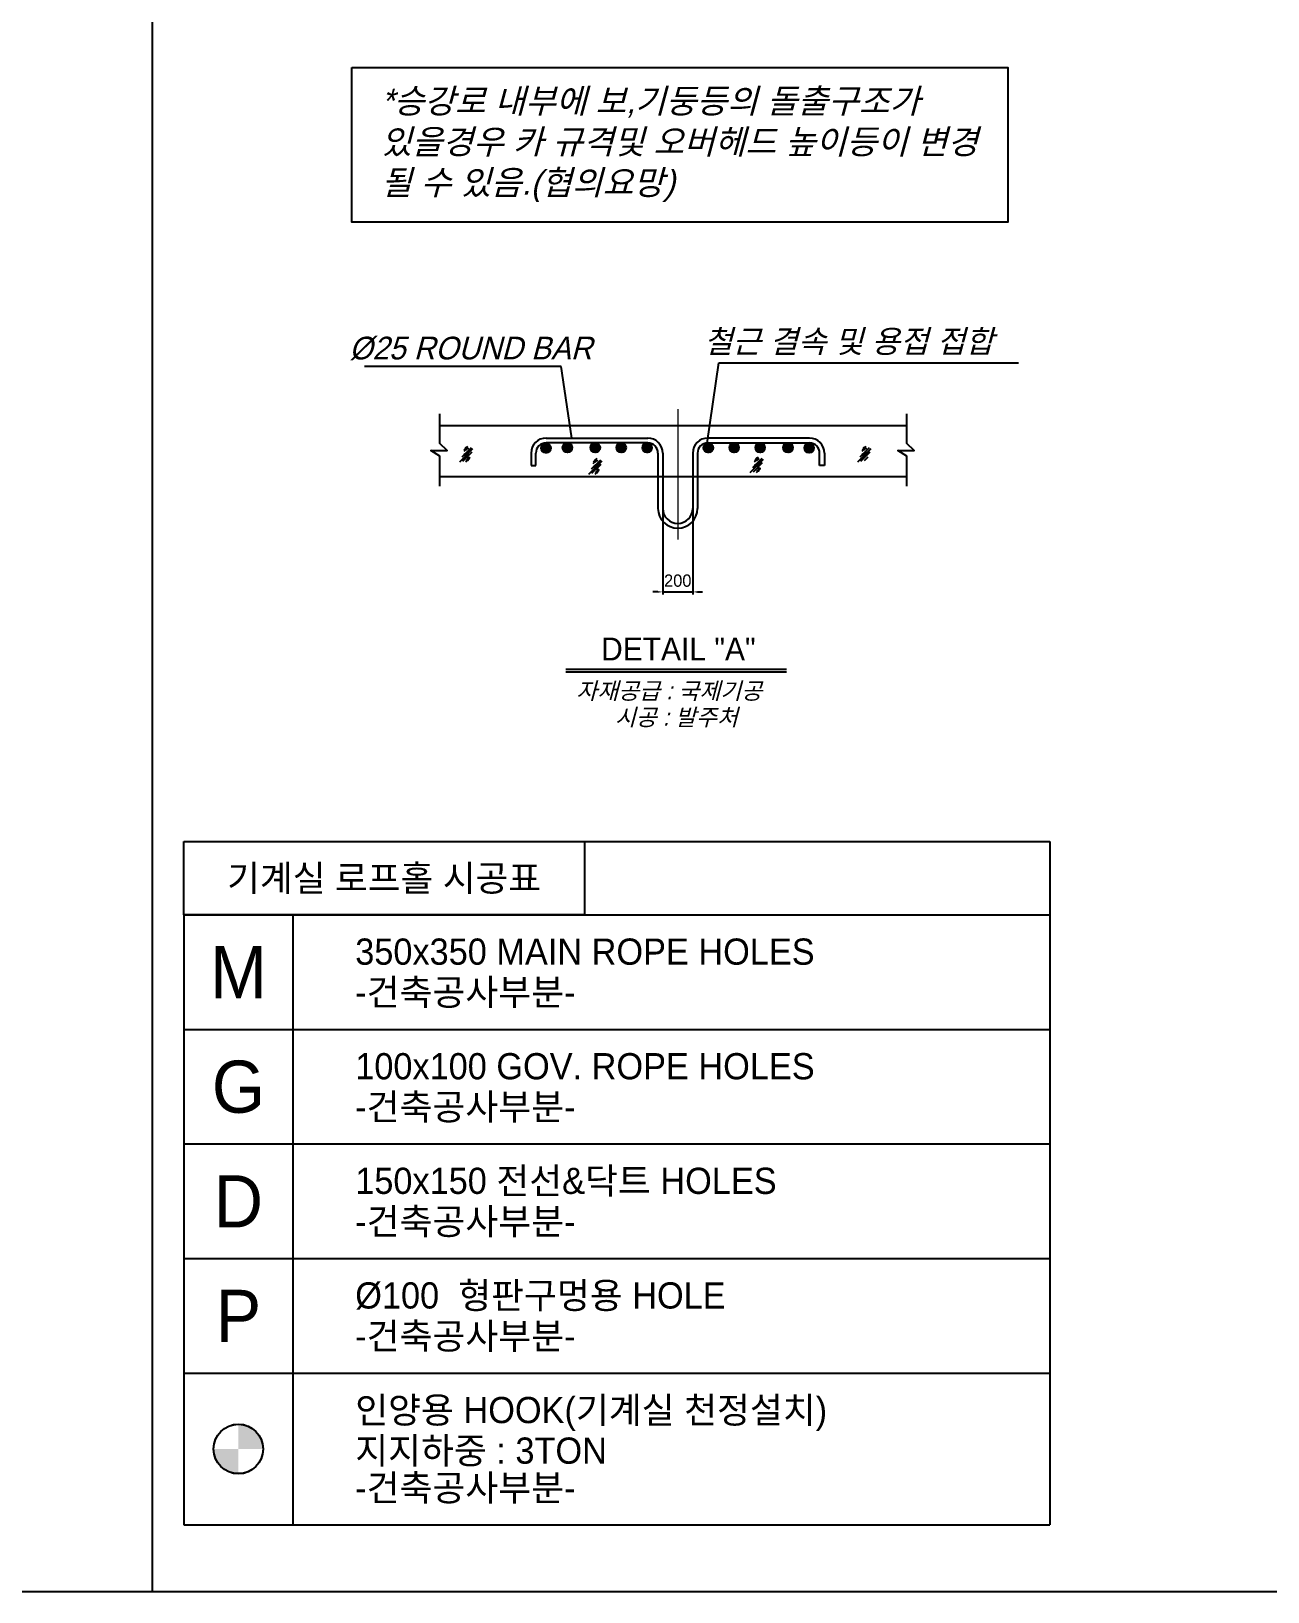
# Model space of a CAD drawing. Header units: millimetres. Extents: x 5544 to 245194, y -610088 to 30375.
# Drawn here: x 169752 to 186860, y -17651 to 3939 of the extents above; entities that cross this region are included whole.
import ezdxf
from ezdxf.enums import TextEntityAlignment as Align
from ezdxf.lldxf.tags import DXFTag

# ---------------------------------------------------------------- set-up
doc = ezdxf.new("R2010")
doc.units = ezdxf.units.MM
for name, color, linetype in [('0글씨', 3, 'Continuous'), ('3', 3, 'Continuous'), ('4', 4, 'Continuous'), ('TEXT-T', 2, 'Continuous'), ('문자', 4, 'Continuous')]:
    doc.layers.add(name, color=color, linetype=linetype)
for name, color, linetype, lineweight in [('BOX', 20, 'Continuous', 25), ('사선', 1, 'Continuous', 13), ('치수선', 3, 'Continuous', 0)]:
    doc.layers.add(name, color=color, linetype=linetype, lineweight=lineweight)
doc.styles.add('ROMAND', font='gulim.ttc', dxfattribs={"oblique": 15})
doc.styles.get("Standard").update_dxf_attribs({"font": 'SYMBOL'})
doc.styles.add('style1', font='gulim.ttc')
doc.styles.add('글자', font='gulim.ttc')
doc.styles.add('돋움', font='gulim.ttc', dxfattribs={"height": 125})
tags = doc.linetypes.add('CENTER', pattern=[2, 1.25, -0.25, 0.25, -0.25]).pattern_tags.tags
tags[10:11] = [DXFTag(74, 4), DXFTag(75, 0), DXFTag(340, '0'), DXFTag(46, 1.0), DXFTag(50, 0.0), DXFTag(44, 0.0), DXFTag(45, 0.0)]
tags[8:9] = [DXFTag(74, 4), DXFTag(75, 0), DXFTag(340, '0'), DXFTag(46, 1.0), DXFTag(50, 0.0), DXFTag(44, 0.0), DXFTag(45, 0.0)]
tags[6:7] = [DXFTag(74, 4), DXFTag(75, 0), DXFTag(340, '0'), DXFTag(46, 1.0), DXFTag(50, 0.0), DXFTag(44, 0.0), DXFTag(45, 0.0)]
tags[4:5] = [DXFTag(74, 4), DXFTag(75, 0), DXFTag(340, '0'), DXFTag(46, 1.0), DXFTag(50, 0.0), DXFTag(44, 0.0), DXFTag(45, 0.0)]
doc.dimstyles.new('DIM-A-002-평면', dxfattribs={"dimscale": 170, "dimtxt": 1, "dimasz": 0.4, "dimexe": 0.2, "dimexo": 0.3, "dimgap": 0.4, "dimtad": 1, "dimdec": 0, "dimtxsty": 'Standard', "dimcen": 0, "dimclrd": 15, "dimclre": 15, "dimclrt": 3, "dimadec": 0, "dimazin": 0, "dimtfac": 1, "dimtix": 1, "dimtmove": 0, "dimatfit": 3, "dimfxl": 1, "dimarcsym": 0})

# ---------------------------------------------------------------- blocks, each defined once
blk = doc.blocks.new('A$C8F9045F4')
at = {"ltscale": 3}
h = blk.add_hatch(color=6, dxfattribs=at)
h.paths.add_polyline_path([(69.9, 139.9, -0.414214), (139.9, 69.9), (69.9, 69.9)])
h.paths.add_polyline_path([(0, 69.9), (69.9, 69.9), (69.9, 0, -0.414214)])
blk.add_circle((69.9, 69.9), 69.9)
blk = doc.blocks.new('*D2753')
at = {"layer": 'Defpoints', "color": 0}
for p in [(178489, -2466), (178904, -2466), (178904, -3818)]:
    blk.add_point(p, dxfattribs=at)
at = {"layer": '문자', "color": 15, "lineweight": -2}
for p, q in [((178489, -2517), (178489, -3852)), ((178904, -2517), (178904, -3852)), ((178421, -3818), (178353, -3818)), ((178489, -3818), (178904, -3818)), ((178972, -3818), (179040, -3818))]:
    blk.add_line(p, q, dxfattribs=at)
at = {"layer": '문자', "color": 15}
for points in [[(178421, -3830), (178421, -3807), (178489, -3818)], [(178972, -3807), (178972, -3830), (178904, -3818)]]:
    blk.add_solid(points, dxfattribs=at)
at = {"layer": '문자', "color": 3, "lineweight": 13, "ltscale": 600, "insert": (178697, -3663), "char_height": 170, "attachment_point": 5}
blk.add_mtext('200', dxfattribs=at)

msp = doc.modelspace()

# ---------------------------------------------------------------- linework, layer by layer
for p, q in [((181864.7, -1520.2, 0), (175403.3, -1520.2, 0)), ((176875.1, -1690.1, 0), (178281.4, -1690.1, 0)), ((180518.2, -1690.1, 0), (179111.9, -1690.1, 0)), ((176667.5, -1897.8, 0), (176667.5, -2067.6, 0)), ((176733.5, -2067.6, 0), (176733.5, -1897.8, 0)), ((178281.4, -1756.2, 0), (176875.1, -1756.2, 0)), ((177502.1, -1784.1, 0), (177517.2, -1769, 0)), ((178423, -1897.8, 0), (178423, -2662.2, 0)), ((178489, -1897.8, 0), (178489, -2662.2, 0)), ((178904.3, -1897.8, 0), (178904.3, -2662.2, 0)), ((178970.4, -1897.8, 0), (178970.4, -2662.2, 0)), ((179111.9, -1756.2, 0), (180518.2, -1756.2, 0)), ((179781.8, -1786.6, 0), (179801.6, -1766.8, 0)), ((180659.8, -2067.6, 0), (180659.8, -1897.8, 0)), ((180725.8, -1897.8, 0), (180725.8, -2067.6, 0)), ((176667.5, -2067.6, 0), (176733.5, -2067.6, 0)), ((180725.8, -2067.6, 0), (180659.8, -2067.6, 0)), ((181864.7, -2228.1, 0), (175403.3, -2228.1, 0)), ((177150.3, -4923.2, 0), (180200.7, -4923.2, 0)), ((171863, -8285.1), (171863, -16726.9)), ((171863, -8285.1), (183843.7, -8285.1)), ((173373.5, -8285.1), (173373.5, -16726.9)), ((171863, -9870.7), (183843.7, -9870.7)), ((171863, -11456.2), (183843.7, -11456.2)), ((171863, -13041.7), (183843.7, -13041.7)), ((171863, -14627.3), (183843.7, -14627.3)), ((171863, -16726.9), (183843.7, -16726.9))]:
    msp.add_line(p, q)
at = {"color": 4}
for p, q in [((176808.7, -1829.7, 0), (176874.8, -1763.6, 0)), ((176809.2, -1837.8, 0), (176882.9, -1764.1, 0)), ((176809.4, -1820.4, 0), (176865.6, -1764.2, 0)), ((176810.5, -1845.1, 0), (176890.2, -1765.4, 0)), ((176811.9, -1809.2, 0), (176854.4, -1766.8, 0)), ((176812.5, -1851.7, 0), (176896.9, -1767.4, 0)), ((176815, -1857.8, 0), (176903, -1769.9, 0)), ((176818, -1863.4, 0), (176908.6, -1772.9, 0)), ((176820.3, -1792.2, 0), (176837.4, -1775.2, 0)), ((176821.4, -1868.6, 0), (176913.8, -1776.3, 0)), ((176825.3, -1873.4, 0), (176918.5, -1780.1, 0)), ((176829.5, -1877.8, 0), (176922.9, -1784.4, 0)), ((176834.2, -1881.7, 0), (176926.9, -1789, 0)), ((176839.2, -1885.3, 0), (176930.5, -1794.1, 0)), ((176844.7, -1888.4, 0), (176933.6, -1799.5, 0)), ((176850.6, -1891.1, 0), (176936.3, -1805.5, 0)), ((176857.1, -1893.3, 0), (176938.4, -1811.9, 0)), ((176864.1, -1894.8, 0), (176940, -1819, 0)), ((176871.9, -1895.6, 0), (176940.8, -1826.8, 0)), ((176880.8, -1895.4, 0), (176940.6, -1835.6, 0)), ((176891.2, -1893.6, 0), (176938.8, -1846, 0)), ((176905.1, -1888.3, 0), (176933.5, -1859.9, 0)), ((177104.5, -1819.6, 0), (177168, -1756.1, 0)), ((177104.7, -1828, 0), (177176.4, -1756.3, 0)), ((177105.6, -1809.9, 0), (177158.2, -1757.2, 0)), ((177105.8, -1835.5, 0), (177183.9, -1757.4, 0)), ((177107.6, -1842.3, 0), (177190.7, -1759.2, 0)), ((177109.1, -1797.8, 0), (177146.1, -1760.7, 0)), ((177109.9, -1848.6, 0), (177196.9, -1761.6, 0)), ((177112.8, -1854.3, 0), (177202.7, -1764.4, 0)), ((177116.1, -1859.6, 0), (177208, -1767.7, 0)), ((177119.8, -1864.5, 0), (177212.9, -1771.5, 0)), ((177123.9, -1869, 0), (177217.4, -1775.6, 0)), ((177128.5, -1873.1, 0), (177221.5, -1780.1, 0)), ((177133.4, -1876.8, 0), (177225.2, -1785, 0)), ((177138.7, -1880.1, 0), (177228.4, -1790.4, 0)), ((177144.5, -1882.9, 0), (177231.2, -1796.2, 0)), ((177150.8, -1885.2, 0), (177233.6, -1802.5, 0)), ((177157.7, -1886.9, 0), (177235.3, -1809.3, 0)), ((177165.3, -1888, 0), (177236.3, -1816.9, 0)), ((177173.8, -1888.1, 0), (177236.5, -1825.4, 0)), ((177183.6, -1886.9, 0), (177235.2, -1835.2, 0)), ((177196.1, -1883, 0), (177231.4, -1847.7, 0)), ((177489.7, -1822.4, 0), (177555.5, -1756.6, 0)), ((177490.1, -1830.5, 0), (177563.6, -1757.1, 0)), ((177490.4, -1813.1, 0), (177546.1, -1757.3, 0)), ((177491.4, -1837.8, 0), (177570.9, -1758.4, 0)), ((177493.1, -1801.7, 0), (177534.8, -1760, 0)), ((177493.4, -1844.5, 0), (177577.6, -1760.3, 0)), ((177495.9, -1850.6, 0), (177583.7, -1762.8, 0)), ((177498.9, -1856.3, 0), (177589.3, -1765.8, 0)), ((177502.3, -1861.5, 0), (177594.5, -1769.2, 0)), ((177506.1, -1866.2, 0), (177599.3, -1773, 0)), ((177510.3, -1870.6, 0), (177603.7, -1777.2, 0)), ((177514.9, -1874.6, 0), (177607.7, -1781.9, 0)), ((177520, -1878.2, 0), (177611.3, -1786.9, 0)), ((177525.4, -1881.4, 0), (177614.4, -1792.3, 0)), ((177531.3, -1884.1, 0), (177617.1, -1798.3, 0)), ((177537.8, -1886.2, 0), (177619.3, -1804.7, 0)), ((177544.8, -1887.8, 0), (177620.9, -1811.7, 0)), ((177552.6, -1888.7, 0), (177621.7, -1819.5, 0)), ((177561.4, -1888.5, 0), (177621.6, -1828.3, 0)), ((177571.7, -1886.8, 0), (177619.9, -1838.6, 0)), ((177585.4, -1881.7, 0), (177614.8, -1852.3, 0)), ((177849.3, -1824.3, 0), (177917.2, -1756.4, 0)), ((177849.6, -1815.4, 0), (177908.2, -1756.7, 0)), ((177850, -1832.2, 0), (177925.1, -1757.1, 0)), ((177851.4, -1839.4, 0), (177932.2, -1758.6, 0)), ((177851.6, -1804.7, 0), (177897.6, -1758.8, 0)), ((177853.5, -1845.9, 0), (177938.8, -1760.7, 0)), ((177856.2, -1851.9, 0), (177944.7, -1763.3, 0)), ((177857.7, -1790, 0), (177882.9, -1764.9, 0)), ((177859.2, -1857.4, 0), (177950.3, -1766.4, 0)), ((177862.8, -1862.5, 0), (177955.4, -1769.9, 0)), ((177866.7, -1867.2, 0), (177960, -1773.8, 0)), ((177871, -1871.5, 0), (177964.3, -1778.2, 0)), ((177875.7, -1875.3, 0), (177968.2, -1782.9, 0)), ((177880.9, -1878.8, 0), (177971.7, -1788, 0)), ((177886.5, -1881.9, 0), (177974.7, -1793.6, 0)), ((177892.5, -1884.4, 0), (177977.3, -1799.6, 0)), ((177899.1, -1886.5, 0), (177979.3, -1806.2, 0)), ((177906.3, -1887.9, 0), (177980.7, -1813.4, 0)), ((177914.3, -1888.5, 0), (177981.3, -1821.4, 0)), ((177923.4, -1888, 0), (177980.9, -1830.5, 0)), ((177934.3, -1885.7, 0), (177978.6, -1841.4, 0)), ((177949.9, -1878.7, 0), (177971.5, -1857.1, 0)), ((178207.2, -1820.7, 0), (178270.9, -1757, 0)), ((178207.5, -1829.1, 0), (178279.3, -1757.2, 0)), ((178208.3, -1811, 0), (178261.3, -1758, 0)), ((178208.6, -1836.5, 0), (178286.8, -1758.3, 0)), ((178210.4, -1843.3, 0), (178293.6, -1760.1, 0)), ((178211.7, -1799, 0), (178249.2, -1761.4, 0)), ((178212.8, -1849.6, 0), (178299.8, -1762.5, 0)), ((178215.6, -1855.3, 0), (178305.6, -1765.4, 0)), ((178218.9, -1860.6, 0), (178310.9, -1768.7, 0)), ((178222.7, -1865.5, 0), (178315.8, -1772.4, 0)), ((178226.8, -1870, 0), (178320.2, -1776.6, 0)), ((178231.3, -1874.1, 0), (178324.3, -1781.1, 0)), ((178236.3, -1877.8, 0), (178328, -1786, 0)), ((178241.6, -1881, 0), (178331.3, -1791.4, 0)), ((178247.4, -1883.8, 0), (178334.1, -1797.2, 0)), ((178253.8, -1886.1, 0), (178336.4, -1803.5, 0)), ((178260.6, -1887.8, 0), (178338.1, -1810.4, 0)), ((178268.2, -1888.9, 0), (178339.1, -1818, 0)), ((178276.7, -1889, 0), (178339.2, -1826.5, 0)), ((178286.6, -1887.7, 0), (178337.9, -1836.4, 0)), ((178299.2, -1883.8, 0), (178334, -1848.9, 0)), ((179054.2, -1828.4, 0), (179123.7, -1758.9, 0)), ((179054.3, -1819.6, 0), (179115, -1759, 0)), ((179055.1, -1836.1, 0), (179131.4, -1759.8, 0)), ((179056, -1809.4, 0), (179104.7, -1760.6, 0)), ((179056.7, -1843.1, 0), (179138.4, -1761.4, 0)), ((179058.9, -1849.5, 0), (179144.8, -1763.6, 0)), ((179060.8, -1795.9, 0), (179091.3, -1765.5, 0)), ((179061.6, -1855.4, 0), (179150.7, -1766.3, 0)), ((179064.8, -1860.8, 0), (179156.2, -1769.5, 0)), ((179068.4, -1865.9, 0), (179161.2, -1773.1, 0)), ((179072.4, -1870.5, 0), (179165.8, -1777.1, 0)), ((179076.8, -1874.7, 0), (179170, -1781.5, 0)), ((179081.6, -1878.5, 0), (179173.8, -1786.3, 0)), ((179086.8, -1881.9, 0), (179177.2, -1791.5, 0)), ((179092.5, -1884.8, 0), (179180.2, -1797.1, 0)), ((179098.6, -1887.3, 0), (179182.6, -1803.3, 0)), ((179105.3, -1889.2, 0), (179184.6, -1810, 0)), ((179112.7, -1890.5, 0), (179185.8, -1817.3, 0)), ((179120.8, -1890.9, 0), (179186.3, -1825.5, 0)), ((179130.2, -1890.2, 0), (179185.5, -1834.9, 0)), ((179141.6, -1887.3, 0), (179182.7, -1846.3, 0)), ((179160.1, -1877.5, 0), (179172.9, -1864.7, 0)), ((179411.9, -1820.8, 0), (179476.3, -1756.4, 0)), ((179412.2, -1829.1, 0), (179484.6, -1756.7, 0)), ((179412.8, -1811.2, 0), (179466.7, -1757.3, 0)), ((179413.4, -1836.5, 0), (179492, -1757.9, 0)), ((179415.2, -1843.3, 0), (179498.8, -1759.7, 0)), ((179416, -1799.5, 0), (179454.9, -1760.5, 0)), ((179417.6, -1849.5, 0), (179505, -1762.2, 0)), ((179420.5, -1855.2, 0), (179510.7, -1765.1, 0)), ((179423.9, -1860.5, 0), (179515.9, -1768.4, 0)), ((179427.6, -1865.3, 0), (179520.8, -1772.2, 0)), ((179431.8, -1869.8, 0), (179525.2, -1776.3, 0)), ((179436.4, -1873.8, 0), (179529.3, -1780.9, 0)), ((179441.3, -1877.5, 0), (179532.9, -1785.9, 0)), ((179446.7, -1880.7, 0), (179536.2, -1791.2, 0)), ((179452.6, -1883.4, 0), (179538.9, -1797.1, 0)), ((179458.9, -1885.7, 0), (179541.2, -1803.4, 0)), ((179465.8, -1887.4, 0), (179542.9, -1810.4, 0)), ((179473.5, -1888.4, 0), (179543.8, -1818, 0)), ((179482.1, -1888.4, 0), (179543.8, -1826.6, 0)), ((179492.1, -1887, 0), (179542.4, -1836.6, 0)), ((179505, -1882.7, 0), (179538.2, -1849.5, 0)), ((179771.3, -1822.9, 0), (179838, -1756.3, 0)), ((179771.9, -1813.8, 0), (179828.8, -1756.8, 0)), ((179771.9, -1831, 0), (179846, -1756.8, 0)), ((179773.3, -1838.2, 0), (179853.3, -1758.2, 0)), ((179774.3, -1802.7, 0), (179817.8, -1759.2, 0)), ((179775.3, -1844.8, 0), (179859.9, -1760.2, 0)), ((179777.8, -1850.9, 0), (179866, -1762.8, 0)), ((179780.8, -1856.5, 0), (179871.5, -1765.8, 0)), ((179784.3, -1861.6, 0), (179876.7, -1769.2, 0)), ((179788.2, -1866.4, 0), (179881.5, -1773.1, 0)), ((179792.4, -1870.7, 0), (179885.8, -1777.4, 0)), ((179797.1, -1874.7, 0), (179889.7, -1782, 0)), ((179802.2, -1878.2, 0), (179893.3, -1787.1, 0)), ((179807.7, -1881.3, 0), (179896.4, -1792.6, 0)), ((179813.6, -1884, 0), (179899, -1798.6, 0)), ((179820.1, -1886.1, 0), (179901.2, -1805.1, 0)), ((179827.2, -1887.6, 0), (179902.7, -1812.2, 0)), ((179835.1, -1888.4, 0), (179903.4, -1820, 0)), ((179844, -1888.1, 0), (179903.1, -1828.9, 0)), ((179854.5, -1886.1, 0), (179901.2, -1839.5, 0)), ((179868.9, -1880.4, 0), (179895.5, -1853.8, 0)), ((180156.8, -1825.1, 0), (180225.6, -1756.4, 0)), ((180157, -1816.3, 0), (180216.7, -1756.6, 0)), ((180157.6, -1832.9, 0), (180233.4, -1757.2, 0)), ((180158.9, -1805.8, 0), (180206.3, -1758.4, 0)), ((180159.2, -1840, 0), (180240.5, -1758.7, 0)), ((180161.3, -1846.5, 0), (180246.9, -1760.9, 0)), ((180164, -1852.4, 0), (180252.9, -1763.5, 0)), ((180164.2, -1791.9, 0), (180192.3, -1763.8, 0)), ((180167.1, -1857.9, 0), (180258.3, -1766.7, 0)), ((180170.7, -1862.9, 0), (180263.4, -1770.2, 0)), ((180174.6, -1867.6, 0), (180268, -1774.2, 0)), ((180179, -1871.8, 0), (180272.3, -1778.6, 0)), ((180183.8, -1875.7, 0), (180276.1, -1783.3, 0)), ((180189, -1879.1, 0), (180279.6, -1788.5, 0)), ((180194.6, -1882.1, 0), (180282.5, -1794.1, 0)), ((180200.7, -1884.6, 0), (180285.1, -1800.2, 0)), ((180207.3, -1886.6, 0), (180287, -1806.9, 0)), ((180214.6, -1887.9, 0), (180288.4, -1814.1, 0)), ((180222.7, -1888.5, 0), (180288.9, -1822.2, 0)), ((180231.9, -1887.8, 0), (180288.3, -1831.5, 0)), ((180243.1, -1885.3, 0), (180285.7, -1842.7, 0)), ((180259.9, -1877.1, 0), (180277.5, -1859.5, 0)), ((180448.8, -1827, 0), (180515.1, -1760.7, 0)), ((180449.3, -1835.1, 0), (180523.2, -1761.2, 0)), ((180449.4, -1817.8, 0), (180505.9, -1761.3, 0)), ((180450.6, -1842.3, 0), (180530.5, -1762.5, 0)), ((180451.9, -1806.6, 0), (180494.7, -1763.8, 0)), ((180452.6, -1849, 0), (180537.1, -1764.5, 0)), ((180455.2, -1855.1, 0), (180543.2, -1767, 0)), ((180458.2, -1860.7, 0), (180548.8, -1770, 0)), ((180459.9, -1790, 0), (180478.1, -1771.8, 0)), ((180461.6, -1865.8, 0), (180554, -1773.5, 0)), ((180465.4, -1870.6, 0), (180558.7, -1777.3, 0)), ((180469.7, -1875, 0), (180563.1, -1781.6, 0)), ((180474.3, -1878.9, 0), (180567, -1786.2, 0)), ((180479.4, -1882.5, 0), (180570.6, -1791.3, 0)), ((180484.9, -1885.6, 0), (180573.7, -1796.8, 0)), ((180490.8, -1888.3, 0), (180576.4, -1802.7, 0)), ((180497.3, -1890.4, 0), (180578.5, -1809.2, 0)), ((180504.4, -1892, 0), (180580.1, -1816.3, 0)), ((180512.2, -1892.7, 0), (180580.9, -1824.1, 0)), ((180521.1, -1892.5, 0), (180580.6, -1833, 0)), ((180531.5, -1890.7, 0), (180578.8, -1843.4, 0)), ((180545.6, -1885.2, 0), (180573.3, -1857.5, 0))]:
    msp.add_line(p, q, dxfattribs=at)
at = {"color": 4, "ltscale": 0.5}
for p, q in [((175443.4, -7271.2), (183843.7, -7271.2)), ((183843.7, -7271.2), (183843.7, -16726.9))]:
    msp.add_line(p, q, dxfattribs=at)
at = {"elevation": 0}
msp.add_lwpolyline([(171863, -7271.2), (177406.5, -7271.2), (177406.5, -8285.1), (171863, -8285.1)], close=True, dxfattribs=at)
at = {"color": 4, "linetype": 'Continuous'}
for centre, radius in [((176874.7, -1828.2, 0), 66.1), ((177170.5, -1822.5, 0), 66.1), ((177555.8, -1822.5, 0), 66.1), ((177915.3, -1822.4, 0), 66), ((178273.3, -1822.7, 0), 66)]:
    msp.add_circle(centre, radius, dxfattribs=at)
at = {"color": 4}
for centre in [(179120.2, -1824.9, 0), (179477.9, -1822.4, 0), (179837.4, -1822.3, 0), (180222.8, -1822.4, 0), (180514.8, -1826.7, 0)]:
    msp.add_circle(centre, 66.1, dxfattribs=at)
at = {"color": 2}
msp.add_circle((172618.3, -15677.1), 342.7, dxfattribs=at)
for centre, radius, start, end in [((176875.1, -1897.8, 0), 207.6, 90, 180), ((178281.4, -1897.8, 0), 207.6, 0, 90), ((179111.9, -1897.8, 0), 207.6, 90, 180), ((180518.2, -1897.8, 0), 207.6, 0, 90), ((176875.1, -1897.8, 0), 141.6, 90, 180), ((178281.4, -1897.8, 0), 141.6, 0, 90), ((179111.9, -1897.8, 0), 141.6, 90, 180), ((180518.2, -1897.8, 0), 141.6, 0, 90), ((178696.7, -2662.2, 0), 273.7, 180, 359.99998), ((178696.7, -2662.2, 0), 207.6, 180, 359.99998)]:
    msp.add_arc(centre, radius, start, end)
at = {"layer": '3'}
for p, q in [((175680.1, -2018.8, 0), (175863.3, -1835.8, 0)), ((175715.1, -1948.3, 0), (175843.3, -1820.2, 0)), ((175722.3, -2008.2, 0), (175850.6, -1880.1, 0)), ((175739.9, -1872.1, 0), (175791.2, -1820.9, 0)), ((175743.5, -1851.8, 0), (175794.8, -1800.5, 0)), ((181187.9, -2018.8, 0), (181371.1, -1835.8, 0)), ((181222.9, -1948.3, 0), (181351.2, -1820.2, 0)), ((181230.2, -2008.2, 0), (181358.4, -1880.1, 0)), ((181247.7, -1872.1, 0), (181299, -1820.9, 0)), ((181251.4, -1851.8, 0), (181302.6, -1800.5, 0)), ((175767.2, -2019.4, 0), (175818.5, -1968.1, 0)), ((175770.8, -1999, 0), (175822.1, -1947.8, 0)), ((177468.1, -2187.7, 0), (177651.3, -2004.6, 0)), ((177503.1, -2117.2, 0), (177631.3, -1989.1, 0)), ((177510.3, -2177.1, 0), (177638.5, -2049, 0)), ((177527.9, -2041, 0), (177579.2, -1989.8, 0)), ((177531.5, -2020.7, 0), (177582.8, -1969.4, 0)), ((177555.2, -2188.3, 0), (177606.4, -2137, 0)), ((177558.8, -2167.9, 0), (177610.1, -2116.6, 0)), ((179700.6, -2166.5, 0), (179883.7, -1983.5, 0)), ((179735.6, -2096, 0), (179863.8, -1967.9, 0)), ((179742.8, -2155.9, 0), (179871, -2027.8, 0)), ((179760.4, -2019.8, 0), (179811.6, -1968.6, 0)), ((179764, -1999.5, 0), (179815.3, -1948.2, 0)), ((179787.6, -2167.1, 0), (179838.9, -2115.8, 0)), ((179791.3, -2146.7, 0), (179842.6, -2095.5, 0)), ((181278.6, -1999, 0), (181329.9, -1947.8, 0))]:
    msp.add_line(p, q, dxfattribs=at)
at = {"layer": '3', "elevation": 0}
for points in [[(175403.3, -2357.3), (175403.3, -1940.8), (175280.2, -1862.9), (175507.9, -1862.9), (175403.3, -1767), (175403.3, -1356.5)], [(181864.7, -2357.3), (181864.7, -1940.8), (181741.6, -1862.9), (181969.4, -1862.9), (181864.7, -1767), (181864.7, -1356.5)]]:
    msp.add_lwpolyline(points, dxfattribs=at)
at = {"layer": '3'}
for centre, radius in [((175761.5, -1919.2, 0), 14.8), ((175765.5, -1846.5, 0), 6.61), ((175772.3, -1826.4, 0), 9.09), ((175793.4, -1894.8, 0), 8.45), ((175790.4, -1833.3, 0), 3.99), ((175796.3, -1920.7, 0), 4.75), ((181269.3, -1919.2, 0), 14.8), ((181273.4, -1846.5, 0), 6.61), ((181280.1, -1826.4, 0), 9.09), ((181301.2, -1894.8, 0), 8.45), ((181298.2, -1833.3, 0), 3.99), ((181304.2, -1920.7, 0), 4.75), ((175789.7, -1997.8, 0), 3.71), ((175805.2, -1965.9, 0), 8.45), ((177549.5, -2088.1, 0), 14.8), ((177553.5, -2015.4, 0), 6.61), ((177560.3, -1995.2, 0), 9.09), ((177581.3, -2063.7, 0), 8.45), ((177578.4, -2002.2, 0), 3.99), ((177584.3, -2089.6, 0), 4.75), ((177593.2, -2134.8, 0), 8.45), ((179781.9, -2067, 0), 14.8), ((179786, -1994.2, 0), 6.61), ((179792.8, -1974.1, 0), 9.09), ((179813.8, -2042.5, 0), 8.45), ((179810.1, -2145.5, 0), 3.71), ((179810.9, -1981, 0), 3.99), ((179816.8, -2068.4, 0), 4.75), ((179825.7, -2113.6, 0), 8.45), ((177577.6, -2166.7, 0), 3.71)]:
    msp.add_circle(centre, radius, dxfattribs=at)
at = {"layer": '4'}
for p, q in [((171424.9, 29532.5), (171424.9, -17651.3)), ((202128.5, -17651.3), (140721.4, -17651.3))]:
    msp.add_line(p, q, dxfattribs=at)
at = {"layer": 'BOX', "lineweight": 25, "elevation": 0}
msp.add_lwpolyline([(174187.6, 3435.9), (183264.3, 3435.9), (183264.3, 1296.1), (174187.6, 1296.1)], close=True, dxfattribs=at)
at = {"layer": 'TEXT-T'}
msp.add_line((177150.3, -4886, 0), (180200.7, -4886, 0), dxfattribs=at)
at = {"layer": '사선', "color": 1, "linetype": 'CENTER'}
msp.add_line((178696.7, -1288.2, 0), (178696.7, -3092.7, 0), dxfattribs=at)

# ---------------------------------------------------------------- block references
at = {"color": 0, "xscale": 4.896556158999868, "yscale": 4.896556158999868, "zscale": 4.896556158999868}
msp.add_blockref('A$C8F9045F4', (172275.5, -16016.4), dxfattribs=at)

# ---------------------------------------------------------------- texts
at = {"style": '돋움'}
msp.add_text('DETAIL "A"', height=317.01, dxfattribs=at).set_placement((178705.5, -4607.5, 0), align=Align.MIDDLE)
at = {"style": 'style1'}
msp.add_text('기계실 로프홀 시공표', height=361.244, dxfattribs=at).set_placement((174634.7, -7778.2), align=Align.MIDDLE_CENTER)
at = {"color": 4, "style": '글자'}
for s, height, p in [('350x350 MAIN ROPE HOLES', 362.737, (174234.8, -8976)), ('-건축공사부분-', 362.74, (174234.8, -9537.5)), ('100x100 GOV. ROPE HOLES', 362.737, (174234.8, -10561.5)), ('-건축공사부분-', 362.74, (174234.8, -11123)), ('150x150 전선&닥트 HOLES', 362.737, (174234.8, -12147)), ('-건축공사부분-', 362.74, (174234.8, -12708.5)), ('Ø100  형판구멍용 HOLE', 362.737, (174234.8, -13732.6)), ('-건축공사부분-', 362.74, (174234.8, -14294.1)), ('인양용 HOOK(기계실 천정설치)', 362.737, (174234.8, -15318.1)), ('지지하중 : 3TON', 362.737, (174234.8, -15879.6)), ('-건축공사부분-', 362.74, (174234.8, -16393.7))]:
    msp.add_text(s, height=height, dxfattribs=at).set_placement(p)
at = {"color": 2, "style": '글자'}
for s, p in [('M', (172618.3, -9077.9)), ('G', (172618.3, -10663.4)), ('D', (172618.3, -12249)), ('P', (172618.3, -13834.5))]:
    msp.add_text(s, height=721.8, dxfattribs=at).set_placement(p, align=Align.MIDDLE_CENTER)
at = {"layer": '0글씨', "lineweight": 25, "insert": (174593, 3144.3, 0), "char_height": 338.469, "width": 8762.35, "attachment_point": 1, "style": 'ROMAND'}
msp.add_mtext('\\pxql;*승강로 내부에 보,기둥등의 돌출구조가\\P\\pxql;있을경우 카 규격및 오버헤드 높이등이 변경 될 수 있음.(협의요망)', dxfattribs=at)
at = {"layer": '치수선', "color": 3, "lineweight": 13, "char_height": 314.496, "attachment_point": 5, "style": 'ROMAND', "bg_fill": 2}
for s, insert in [('%%C25 ROUND BAR', (175832.7, -450.5, 0)), ('철근 결속 및 용접 접합', (181065.7, -368.7, 0))]:
    msp.add_mtext(s, dxfattribs=dict(at, insert=insert))

# ---------------------------------------------------------------- dimensions: what is measured, and where the dimension line sits
at = {"layer": '문자', "lineweight": 13}
dim = msp.add_linear_dim(base=(178904.3, -3818.4, 0), p1=(178489, -2466.4, 0), p2=(178904.3, -2466.4, 0), text='200', dimstyle='DIM-A-002-평면', dxfattribs=at)
dim.commit()
dim.dimension.update_dxf_attribs({"geometry": '*D2753', "text_midpoint": (178696.7, -3663.3, 0)})

# ---------------------------------------------------------------- next in the draw order: texts
at = {"color": 3, "ltscale": 2, "insert": (178580.3, -5199.1, 0), "char_height": 231.155, "attachment_point": 5, "style": 'ROMAND', "bg_fill": 2}
msp.add_mtext('자재공급 : 국제기공', dxfattribs=at)

# ---------------------------------------------------------------- next in the draw order: leaders
at = {"layer": '문자', "lineweight": 13}
for points in [[(177229.2, -1690.1, 0), (177085.4, -699.5, 0), (174362.6, -699.5, 0)], [(179104.7, -1760.6, 0), (179267, -648, 0), (183411.3, -648, 0)]]:
    msp.add_leader(points, dimstyle='DIM-A-002-평면', dxfattribs=at)

# ---------------------------------------------------------------- next in the draw order: texts
at = {"color": 3, "ltscale": 2, "insert": (178679.3, -5564.5, 0), "char_height": 231.15, "attachment_point": 5, "style": 'ROMAND', "bg_fill": 2}
msp.add_mtext('시공 : 발주처', dxfattribs=at)

doc.saveas('drawing.dxf')
